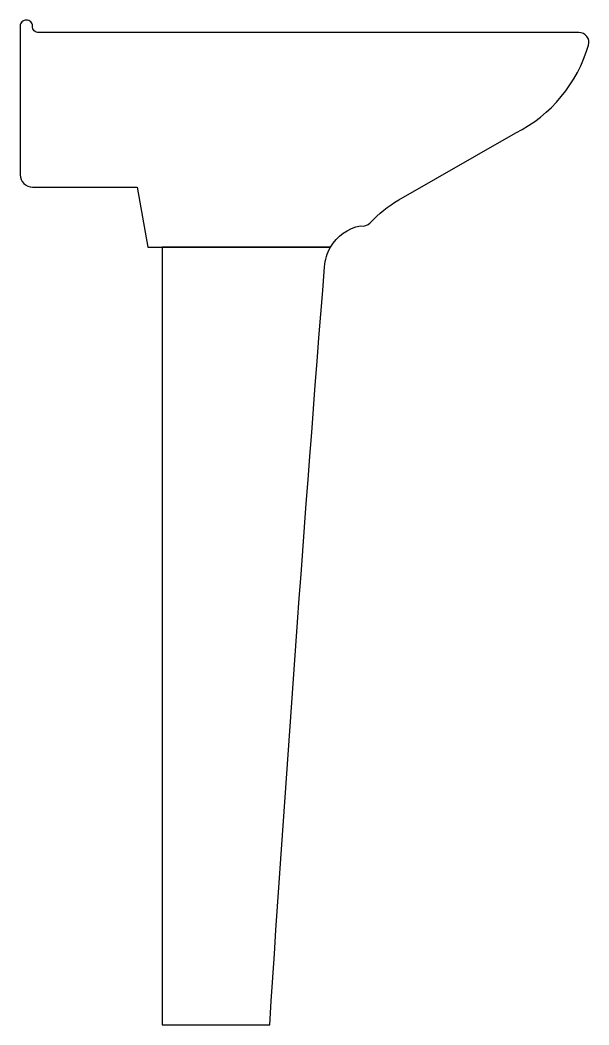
# Model space of a CAD drawing. Header units: millimetres. Extents: x 2925.103 to 2925.561, y 1611.302 to 1612.112.
import ezdxf

# ---------------------------------------------------------------- set-up
doc = ezdxf.new("R2010")
doc.units = ezdxf.units.MM

msp = doc.modelspace()

# ---------------------------------------------------------------- linework, layer by layer
for points in [[(2925.56107, 1612.09209, 0.499394), (2925.55338, 1612.10232), (2925.11828, 1612.10232, -0.414214), (2925.11338, 1612.10722), (2925.11338, 1612.10742, 0.414214), (2925.10848, 1612.11232, 0.426469), (2925.10338, 1612.10742), (2925.10338, 1611.98771, 0.414214), (2925.11338, 1611.97771), (2925.19763, 1611.97771), (2925.20628, 1611.92925), (2925.35336, 1611.92925, -0.213845), (2925.37742, 1611.94657, 0.276749), (2925.38531, 1611.94889, -0.074258), (2925.40833, 1611.96741), (2925.50254, 1612.02133, 0.207479)], [(2925.34855, 1611.91352, -0.115024), (2925.35336, 1611.92925), (2925.21781, 1611.92925), (2925.21781, 1611.30232), (2925.30434, 1611.30232, -0.003373)]]:
    msp.add_lwpolyline(points, format="xyb", close=True)

doc.saveas('drawing.dxf')
